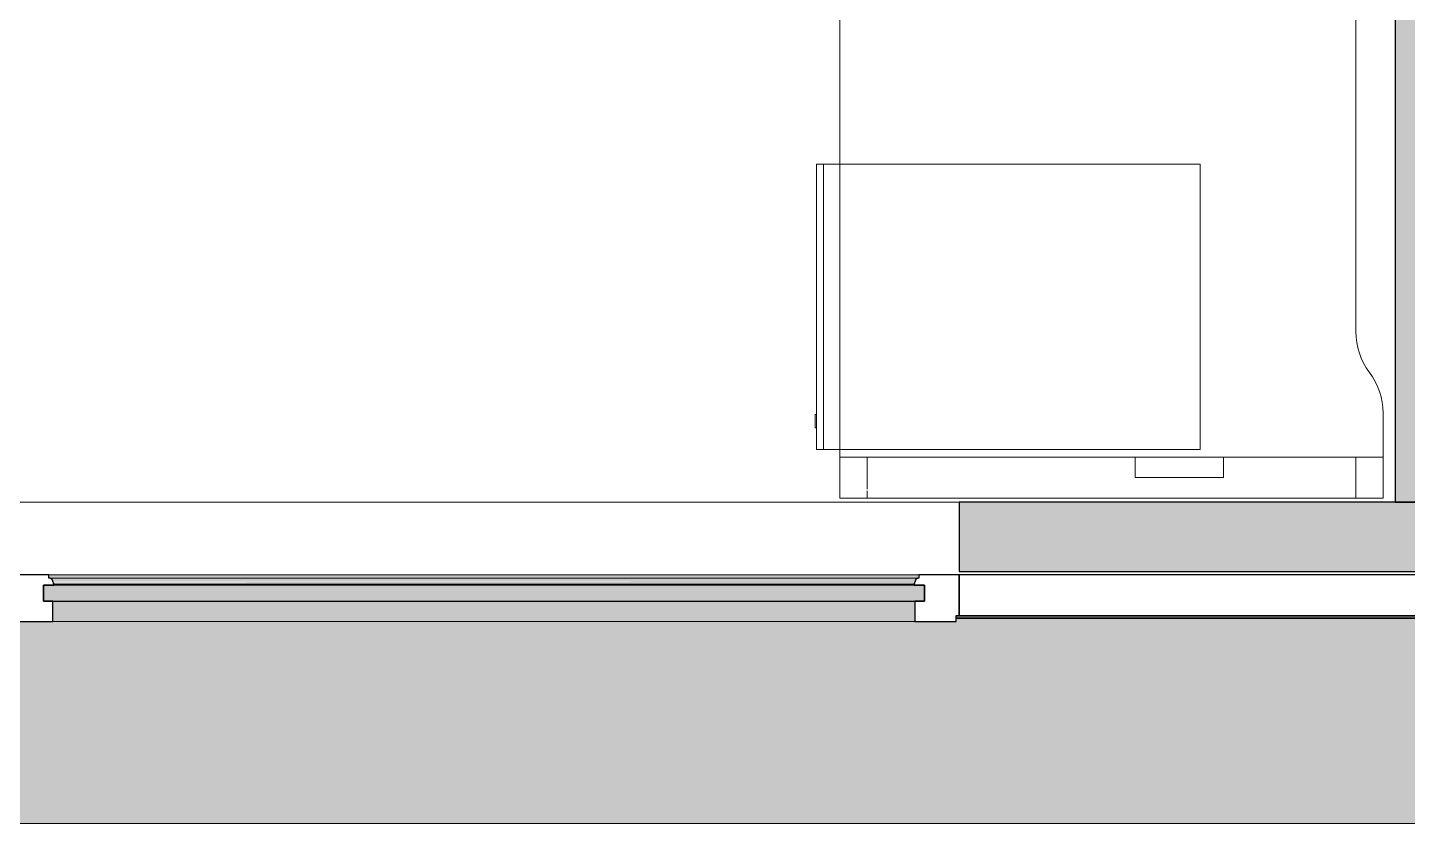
# Model space of a CAD drawing. Header units: millimetres. Extents: x 155927 to 326028, y -36033 to 97293.
# Drawn here: x 215287 to 217319, y 8897 to 10068 of the extents above; entities that cross this region are included whole.
import ezdxf

# ---------------------------------------------------------------- set-up
doc = ezdxf.new("R2010")
doc.units = ezdxf.units.MM
doc.header["$MEASUREMENT"] = 0
for name, color, linetype, lineweight in [('A-GLAZ', 7, 'CONTINUOUS', 9), ('A-WALL-PATT', 7, 'CONTINUOUS', 9), ('I-FURN', 8, 'CONTINUOUS', 9), ('I-WALL', 7, 'CONTINUOUS', 9)]:
    doc.layers.add(name, color=color, linetype=linetype, lineweight=lineweight)

msp = doc.modelspace()

# ---------------------------------------------------------------- hatches: boundary and pattern name
at = {"layer": 'A-GLAZ'}
for points in [[(216607.6, 9223.6), (216607.6, 9247.5), (215310.1, 9247.5), (215310.1, 9223.6), (215711.9, 9223.6)], [(216596.8, 9257.5), (216599.6, 9257.5), (216599.6, 9262.5), (215318, 9262.5), (215318, 9257.5), (216595.8, 9257.5)], [(216593.8, 9252.6), (216595.6, 9256.2), (216595.8, 9257.5), (215320.9, 9257), (215323.6, 9253.9), (215324.3, 9252.6), (216593.4, 9252.6)], [(216318.5, 9248.6), (216592.4, 9248.6), (216593.6, 9252.6), (215324, 9251.5), (215325.3, 9248.6), (215711.9, 9248.6)], [(216592.4, 9247.5), (216592.4, 9248.6), (216318.5, 9247.5)], [(216593.6, 9193.6), (216593.6, 9223.6), (215324, 9223.6), (215324, 9193.6), (215711.9, 9193.6)], [(222292.8, 8896.6), (222292.8, 8933.6), (222192.8, 8933.6), (222192.8, 9198.3), (222188.5, 9198.3), (222188.5, 9193.6), (220797.2, 9193.6), (220797.2, 9198.3), (219421.5, 9198.3), (219421.5, 9193.6), (218030.2, 9193.6), (218030.2, 9198.3), (216654.5, 9198.3), (216654.5, 9193.6), (215263.2, 9193.6), (215263.2, 9198.3), (215258.8, 9198.3), (215258.8, 8896.6), (222192.8, 8896.6)]]:
    msp.add_hatch(color=256, dxfattribs=at).paths.add_polyline_path(points, flags=0)
h = msp.add_hatch(color=256, dxfattribs=at)
h.paths.add_polyline_path([(220856.4, 9255.8), (220853.6, 9257.5), (220854.9, 9256.4), (220856, 9255.9)], flags=0)
h.paths.add_polyline_path([(218089.4, 9255.8), (218086.6, 9257.5), (218087.9, 9256.4), (218089, 9255.9)], flags=0)
h.paths.add_polyline_path([(215322.4, 9255.8), (215319.6, 9257.5), (215320.9, 9256.4), (215322, 9255.9)], flags=0)
h = msp.add_hatch(color=256, dxfattribs=at)
h.paths.add_polyline_path([(222192.8, 9198.3), (222192.8, 9200.4), (222188.5, 9200.4), (222188.5, 9198.3)], flags=0)
h.paths.add_polyline_path([(220564.5, 9198.3), (220797.2, 9198.3), (220797.2, 9200.4), (219421.5, 9200.4), (219421.5, 9198.3), (219431.2, 9198.3)], flags=0)
h.paths.add_polyline_path([(218020.5, 9198.3), (218030.2, 9198.3), (218030.2, 9200.4), (216654.5, 9200.4), (216654.5, 9198.3), (216664.2, 9198.3)], flags=0)
h.paths.add_polyline_path([(215263.2, 9198.3), (215263.2, 9200.4), (215258.8, 9200.4), (215258.8, 9198.3)], flags=0)
at = {"layer": 'A-WALL-PATT'}
for points in [[(217300.8, 9369.6), (217402.8, 9369.6), (217402.8, 13505.6), (217300.8, 13505.6), (217300.8, 10128.1)], [(216760.8, 9267.6), (216760.8, 9369.6), (216658.8, 9369.6), (216658.8, 9267.6)], [(217923.8, 9267.6), (217923.8, 9369.6), (216760.8, 9369.6), (216760.8, 9267.6), (217531.6, 9267.6)]]:
    msp.add_hatch(color=256, dxfattribs=at).paths.add_polyline_path(points, flags=0)

# ---------------------------------------------------------------- linework, layer by layer
at = {"layer": 'A-GLAZ', "lineweight": 30}
for p, q in [((215318, 9262.5), (215258.8, 9262.5)), ((216607.6, 9247.5), (215310.1, 9247.5)), ((215310.1, 9247.5), (215310.1, 9223.6)), ((215310.1, 9223.6), (215310.1, 9247.5)), ((215310.1, 9247.5), (215325.3, 9247.5)), ((215318, 9257.5), (215318, 9262.5)), ((215319.6, 9257.5), (215318, 9257.5)), ((215325.3, 9247.5), (215325.3, 9248.6)), ((216592.4, 9248.6), (216592.4, 9247.5)), ((216592.4, 9247.5), (216607.6, 9247.5)), ((216599.6, 9257.5), (216598.1, 9257.5)), ((216599.6, 9262.5), (216599.6, 9257.5)), ((216658.8, 9262.5), (216599.6, 9262.5)), ((216607.6, 9223.6), (216607.6, 9247.5)), ((216607.6, 9247.5), (216607.6, 9223.6)), ((218025.8, 9262.5), (216658.8, 9262.5)), ((216658.8, 9262.5), (216658.8, 9202.6)), ((216658.8, 9202.6), (216658.8, 9262.5)), ((215310.1, 9223.6), (216607.6, 9223.6)), ((215324, 9223.6), (215310.1, 9223.6)), ((215324, 9193.6), (215324, 9223.6)), ((216607.6, 9223.6), (216593.6, 9223.6)), ((216593.6, 9223.6), (216593.6, 9193.6)), ((215263.2, 9193.6), (215324, 9193.6)), ((216593.6, 9193.6), (216654.5, 9193.6)), ((216654.5, 9193.6), (216654.5, 9202.6)), ((216654.5, 9202.6), (216658.8, 9202.6)), ((216658.8, 9202.6), (218025.8, 9202.6))]:
    msp.add_line(p, q, dxfattribs=at)
at = {"layer": 'A-GLAZ'}
for p, q in [((216599.6, 9262.5), (215318, 9262.5)), ((215318, 9257.5), (215319.6, 9257.5)), ((215319.6, 9257.5), (216598.1, 9257.5)), ((215325.3, 9248.6), (216592.4, 9248.6)), ((216598.1, 9257.5), (216599.6, 9257.5)), ((215324, 9193.6), (216593.6, 9193.6)), ((216654.5, 9200.4), (218030.2, 9200.4)), ((216654.5, 9198.3), (218030.2, 9198.3)), ((215258.8, 8896.6), (222292.8, 8896.6))]:
    msp.add_line(p, q, dxfattribs=at)
at = {"layer": 'A-GLAZ', "lineweight": 30}
for centre, radius, start, end in [((215318.5, 9252.2), 5.36, 3.4261, 78.0476), ((215331.2, 9253), 7.4, 183.4261, 216.5739), ((216586.5, 9253), 7.4, 323.4261, 356.5739), ((216599.2, 9252.2), 5.36, 101.9524, 176.5739)]:
    msp.add_arc(centre, radius, start, end, dxfattribs=at)
at = {"layer": 'A-GLAZ'}
for points, knots in [([(215322, 9256.2), (215321.9, 9256.4), (215321.5, 9256.7), (215320.7, 9257.2), (215320, 9257.4), (215319.6, 9257.5)], [-0.4, -0.4, -0.4, -0.4, -0.3, -0.2, 0, 0, 0, 0]), ([(215323.8, 9252.6), (215323.8, 9253), (215323.7, 9253.7), (215323.3, 9254.6), (215323.1, 9255), (215323, 9255.2)], [-1, -1, -1, -1, -0.8, -0.7, -0.6, -0.6, -0.6, -0.6]), ([(216594.7, 9255.2), (216594.6, 9255), (216594.4, 9254.6), (216594, 9253.7), (216593.9, 9253), (216593.8, 9252.6)], [0.6, 0.6, 0.6, 0.6, 0.7, 0.8, 1, 1, 1, 1]), ([(216598.1, 9257.5), (216597.6, 9257.4), (216597, 9257.2), (216596.2, 9256.7), (216595.8, 9256.4), (216595.6, 9256.2)], [0, 0, 0, 0, 0.2, 0.3, 0.4, 0.4, 0.4, 0.4])]:
    msp.add_open_spline(points, degree=3, knots=knots, dxfattribs=at)
for points in [[(215325.3, 9248.6), (215325, 9249), (215324.7, 9249.4), (215324.5, 9249.8)], [(216593.1, 9249.8), (216592.9, 9249.4), (216592.7, 9249), (216592.4, 9248.6)]]:
    msp.add_open_spline(points, degree=3, dxfattribs=at)
at = {"layer": 'I-FURN'}
for p, q in [((216483.1, 10975.6), (216483.1, 9375.6)), ((216483.1, 9375.6), (216483.1, 10975.6)), ((217243.1, 9620.6), (217243.1, 10452.9)), ((217243.1, 10452.9), (217243.1, 9620.6)), ((216458.8, 9867.2), (216448.8, 9867.2)), ((216448.8, 9867.2), (216448.8, 9447.2)), ((216458.8, 9447.2), (216458.8, 9867.2)), ((216483.1, 9867.2), (216458.8, 9867.2)), ((216458.8, 9867.2), (216458.8, 9447.2)), ((217013.8, 9867.2), (216483.1, 9867.2)), ((217013.8, 9447.2), (217013.8, 9867.2)), ((216448.8, 9498.8), (216446.8, 9498.8)), ((216446.8, 9498.8), (216446.8, 9478.8)), ((216446.8, 9478.8), (216446.8, 9498.8)), ((217283.1, 9375.6), (217283.1, 9500.6)), ((217283.1, 9500.6), (217283.1, 9375.6)), ((216446.8, 9478.8), (216448.8, 9478.8)), ((216448.8, 9447.2), (216458.8, 9447.2)), ((216458.8, 9447.2), (216483.1, 9447.2)), ((216483.1, 9447.2), (217013.8, 9447.2)), ((216483.1, 9435.6), (216918.1, 9435.6)), ((216523.1, 9435.6), (216483.1, 9435.6)), ((216483.1, 9375.6), (216483.1, 9435.6)), ((216483.1, 9435.6), (216483.1, 9375.6)), ((217243.1, 9435.6), (216523.1, 9435.6)), ((216523.1, 9435.6), (216523.1, 9388.5)), ((216523.1, 9435.6), (216523.1, 9388.5)), ((216918.1, 9435.6), (217048.1, 9435.6)), ((216918.1, 9405.6), (216918.1, 9435.6)), ((216918.1, 9435.6), (216918.1, 9405.6)), ((217048.1, 9435.6), (217283.1, 9435.6)), ((217048.1, 9435.6), (217048.1, 9405.6)), ((217048.1, 9435.6), (217048.1, 9405.6)), ((217283.1, 9435.6), (217243.1, 9435.6)), ((217243.1, 9435.6), (217243.1, 9375.6)), ((217243.1, 9435.6), (217243.1, 9375.6)), ((217283.1, 9435.6), (217283.1, 9375.6)), ((217283.1, 9435.6), (217283.1, 9375.6)), ((217048.1, 9405.6), (216918.1, 9405.6)), ((216918.1, 9405.6), (217048.1, 9405.6)), ((217283.1, 9375.6), (216483.1, 9375.6)), ((216483.1, 9375.6), (216523.1, 9375.6)), ((216483.1, 9375.6), (217283.1, 9375.6)), ((217283.1, 9375.6), (216483.1, 9375.6)), ((216523.1, 9386.2), (216523.1, 9375.6)), ((216523.1, 9386.2), (216523.1, 9375.6)), ((216523.1, 9375.6), (217243.1, 9375.6)), ((217243.1, 9375.6), (217283.1, 9375.6))]:
    msp.add_line(p, q, dxfattribs=at)
for centre, start, end in [((217343.1, 9620.6), 180, 216.8699), ((217343.1, 9620.6), 180, 216.8699), ((217183.1, 9500.6), 0, 36.8699), ((217183.1, 9500.6), 0, 36.8699)]:
    msp.add_arc(centre, 100, start, end, dxfattribs=at)
at = {"layer": 'I-WALL', "lineweight": 30}
for p, q in [((217300.8, 13505.6), (217300.8, 9369.6)), ((216760.8, 9369.6), (216658.8, 9369.6)), ((216658.8, 9369.6), (216658.8, 9267.6)), ((217923.8, 9369.6), (216760.8, 9369.6)), ((217300.8, 9369.6), (217402.8, 9369.6)), ((216658.8, 9267.6), (216760.8, 9267.6)), ((216760.8, 9267.6), (217923.8, 9267.6))]:
    msp.add_line(p, q, dxfattribs=at)
at = {"layer": 'I-WALL'}
msp.add_line((215258.8, 9369.6), (216658.8, 9369.6), dxfattribs=at)

doc.saveas('drawing.dxf')
